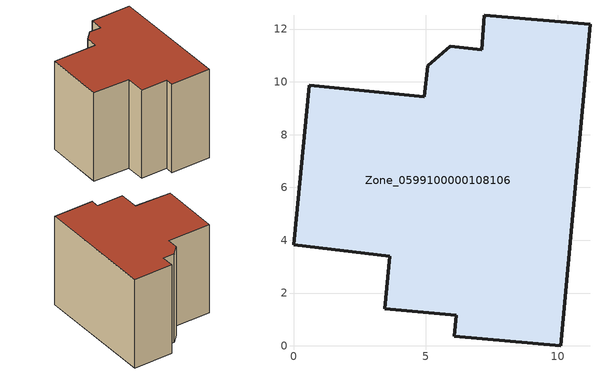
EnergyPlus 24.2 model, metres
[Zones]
Zone_0599100000108106
 floor ground (C_G): 3.65,3.39 0,3.83 0.59,9.87 4.96,9.44 5.08,10.62 5.93,11.36 7.12,11.21 7.23,12.53 11.23,12.19 10.12,0 6.08,0.36 6.17,1.17 3.45,1.41 z0
 wall outside (C_F): 11.23,12.19 7.23,12.53 7.12,11.21 5.93,11.36 5.08,10.62 4.96,9.44 0.59,9.87 0,3.83 3.65,3.39 3.45,1.41 6.17,1.17 6.08,0.36 10.12,0 11.23,12.19 z0:9.39
 roof outside (C_R): 3.45,1.41 6.17,1.17 6.08,0.36 10.12,0 11.23,12.19 7.23,12.53 7.12,11.21 5.93,11.36 5.08,10.62 4.96,9.44 0.59,9.87 0,3.83 3.65,3.39 z9.39
[BUILDING]
Pand.0599100000108106: North Axis=0; Terrain=City; Loads Convergence Tolerance Value=0.04; Temperature Convergence Tolerance Value=0.4; Solar Distribution=FullExterior; Maximum Number of Warmup Days=25; Minimum Number of Warmup Days=1
[Site:Location]
Rotterdam.The.Hague.AP_ZH_NLD Design_Conditions: Latitude=51.96; Longitude=4.45; Time Zone=1; Elevation=-4.5
[SITE:GROUNDTEMPERATURE:BUILDINGSURFACE]
18, 18, 18, 18, 18, 18, 18, 18, 18, 18, 18, 18
[MATERIAL] Thermal Absorptance=0.9; Solar Absorptance=0.7; Visible Absorptance=0.7
Name | Roughness | Thickness | Conductivity | Density | Specific Heat
G.TC.1946 | MediumSmooth | 0.15 | 1 | 540 | 1210
F.TC.1946 | Rough | 0.3 | 0.857143 | 1920 | 840
R.TC.1946 | MediumRough | 0.2 | 0.909091 | 1500 | 1000
[CONSTRUCTION]
C_G: G.TC.1946
C_F: F.TC.1946
C_R: R.TC.1946
[ZONE]
Zone_0599100000108106: Type=1; Multiplier=1; Ceiling Height=Autocalculate; Volume=Autocalculate; Floor Area=autocalculate; Part of Total Floor Area=Yes
[ZONEINFILTRATION:DESIGNFLOWRATE]
Infil_Zone_0599100000108106: Zone or ZoneList or Space or SpaceList=Zone_0599100000108106; Schedule=AlwaysOn; Design Flow Rate Calculation Method=Flow/Area; Flow Rate per Floor Area=0.003; Constant Term Coefficient=1; Temperature Term Coefficient=0; Velocity Term Coefficient=0; Velocity Squared Term Coefficient=0
[HVACTEMPLATE:ZONE:IDEALLOADSAIRSYSTEM]
Zone_0599100000108106: Maximum Heating Supply Air Temperature=50; Minimum Cooling Supply Air Temperature=13; Maximum Heating Supply Air Humidity Ratio=0.0156; Minimum Cooling Supply Air Humidity Ratio=0.0077; Heating Limit=NoLimit; Cooling Limit=NoLimit; Dehumidification Control Type=ConstantSensibleHeatRatio; Cooling Sensible Heat Ratio=0.7; Dehumidification Setpoint=60; Humidification Control Type=None; Humidification Setpoint=30; Outdoor Air Method=None; Outdoor Air Flow Rate per Person=0.00944; Outdoor Air Flow Rate per Zone Floor Area=0; Outdoor Air Flow Rate per Zone=0; Demand Controlled Ventilation Type=None; Outdoor Air Economizer Type=NoEconomizer; Heat Recovery Type=None; Sensible Heat Recovery Effectiveness=0.7; Latent Heat Recovery Effectiveness=0.65
[ZONECONTROL:THERMOSTAT]
ThermostatControl_Zone_0599100000108106: Zone or ZoneList=Zone_0599100000108106; Control Type Schedule=DualSetpointControlType; Control 1=Thermostat_Zone_0599100000108106; Temperature Difference Between Cutout And Setpoint=0
[THERMOSTATSETPOINT:DUALSETPOINT]
Thermostat_Zone_0599100000108106: Heating Setpoint Temperature Schedule=HeatingSetpoint_Zone_0599100000108106; Cooling Setpoint Temperature Schedule=CoolingSetpoint_Zone_0599100000108106
[SCHEDULE:COMPACT]
HeatingSetpoint_Zone_0599100000108106: Through: 12/31, For: AllDays, Until: 24:00, 21
CoolingSetpoint_Zone_0599100000108106: Through: 12/31, For: AllDays, Until: 24:00, 24
DualSetpointControlType: Through: 12/31, For: AllDays, Until: 24:00, 4
AlwaysOn: Through: 12/31, For: AllDays, Until: 24:00, 1
